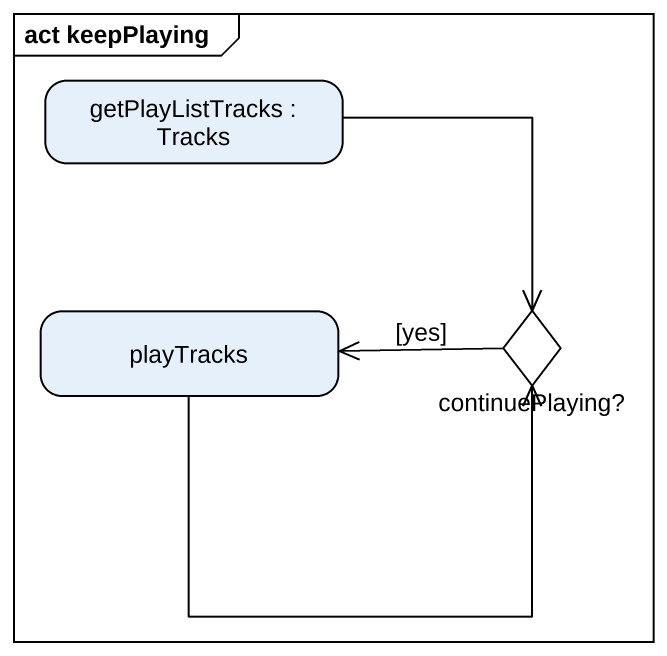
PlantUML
@startuml
mainframe act keepPlaying
hide empty description
state "getPlayListTracks : Tracks" as getPlayListTracks
state playTracks
state "continuePlaying?" as continuePlaying <<choice>>
getPlayListTracks --> continuePlaying
playTracks -right-> continuePlaying
continuePlaying -left-> playTracks : [yes]
@enduml
